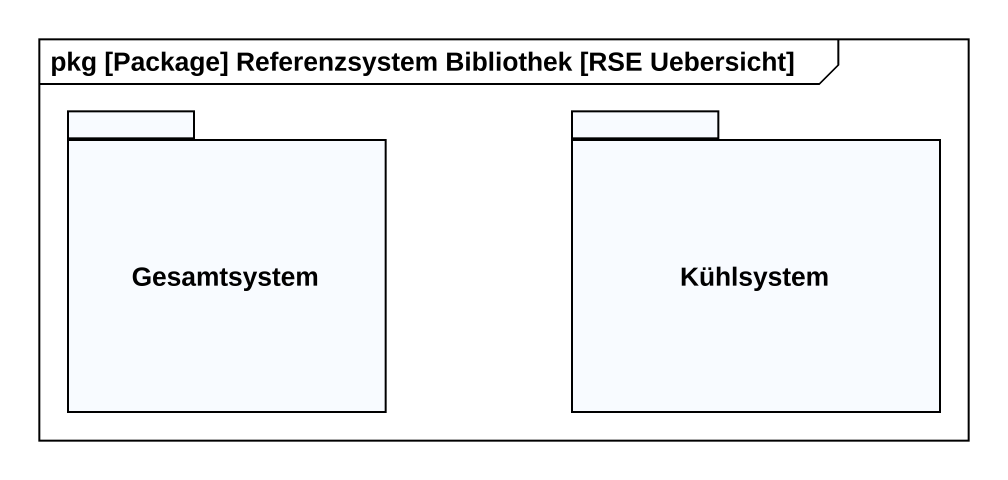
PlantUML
@startuml
mainframe pkg [Package] Referenzsystem Bibliothek [RSE Uebersicht]
package Gesamtsystem {
}
package Kühlsystem {
}
@enduml
